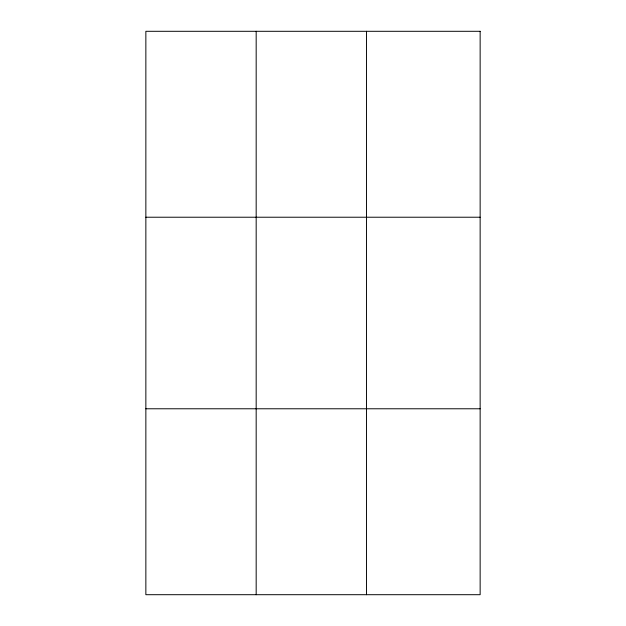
<?xml version="1.0" encoding="UTF-8"?>
<svg xmlns="http://www.w3.org/2000/svg" width="626" height="626" viewBox="0 0 626 626"><rect width="100%" height="100%" fill="white"/><g stroke="black" fill="none" stroke-linecap="round" stroke-linejoin="round"><path stroke-width="0.94" d="M256.175 31.3L256.175 594.7M366.484 31.3L366.484 594.7M145.858 217.222L480.142 217.222M145.858 408.778L480.142 408.778M480.142 31.3L145.858 31.3L145.858 594.7L480.142 594.7L480.142 31.3"/></g></svg>
